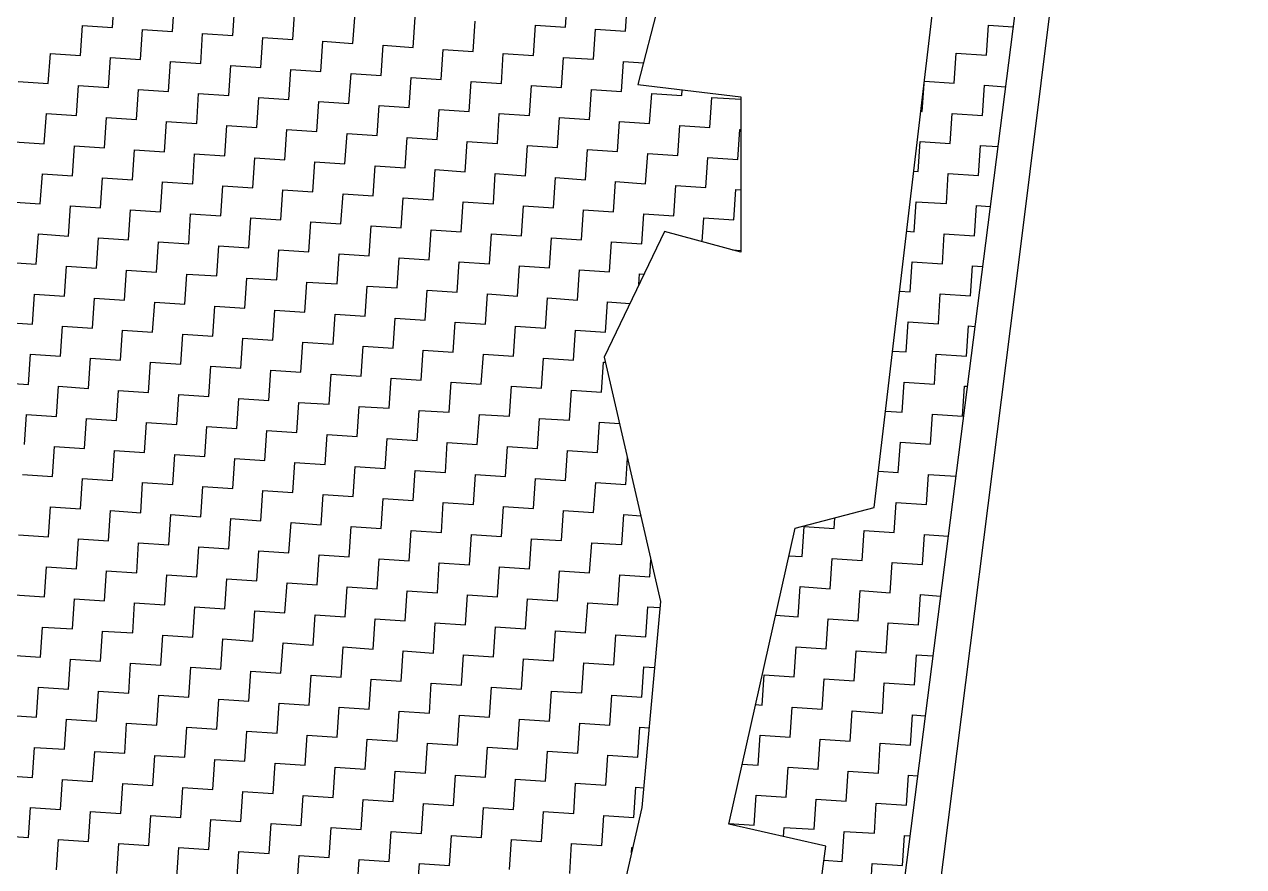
# Model space of a CAD drawing. Header units: metres. Extents: x 286068 to 287358, y 2005630 to 2007098.
# Drawn here: x 287226.4 to 287357.9, y 2006783.1 to 2006873.8 of the extents above; entities that cross this region are included whole.
import ezdxf

# ---------------------------------------------------------------- set-up
doc = ezdxf.new("R2010")
doc.units = ezdxf.units.M
doc.layers.add('POLY_HATCH', color=12, linetype='Continuous')
doc.layers.add('V_BOUND_LINE', color=7, linetype='Continuous')

msp = doc.modelspace()

# ---------------------------------------------------------------- linework, layer by layer
at = {"layer": 'POLY_HATCH'}
for p, q in [((287354.12, 2007038.98), (287318.02, 2006756.13)), ((287294.81, 2006876.12), (287292.55, 2006867.34)), ((287318.03, 2006821.76), (287324.42, 2006876.04)), ((287292.55, 2006867.34), (287303.64, 2006866.04)), ((287303.64, 2006866.04), (287303.64, 2006849.3)), ((287295.41, 2006851.52), (287288.93, 2006837.99)), ((287303.64, 2006849.3), (287295.41, 2006851.52)), ((287288.93, 2006837.99), (287294.99, 2006811.64)), ((287309.5, 2006819.54), (287318.03, 2006821.76)), ((287302.36, 2006787.63), (287309.5, 2006819.54)), ((287294.99, 2006811.64), (287292.96, 2006789.44)), ((287292.96, 2006789.44), (287285.04, 2006754.24)), ((287312.81, 2006785.27), (287302.36, 2006787.63)), ((287303.94, 2006718.87), (287312.81, 2006785.27))]:
    msp.add_line(p, q, dxfattribs=at)
at = {"layer": 'POLY_HATCH', "linetype": 'Continuous'}
for p, q in [((287235.9, 2006873.51), (287236.11, 2006876.75)), ((287284.74, 2006873.53), (287284.96, 2006876.77)), ((287242.38, 2006873.08), (287242.6, 2006876.32)), ((287248.87, 2006872.65), (287249.08, 2006875.89)), ((287255.35, 2006872.22), (287255.56, 2006875.46)), ((287291.22, 2006873.1), (287291.44, 2006876.34)), ((287261.83, 2006871.79), (287262.05, 2006875.03)), ((287268.32, 2006871.36), (287268.53, 2006874.6)), ((287274.8, 2006870.93), (287275.02, 2006874.17)), ((287232.44, 2006870.49), (287232.66, 2006873.73)), ((287232.66, 2006873.73), (287235.9, 2006873.51)), ((287238.93, 2006870.06), (287239.14, 2006873.3)), ((287239.14, 2006873.3), (287242.38, 2006873.08)), ((287245.41, 2006869.62), (287245.62, 2006872.87)), ((287245.62, 2006872.87), (287248.87, 2006872.65)), ((287281.28, 2006870.5), (287281.5, 2006873.74)), ((287281.5, 2006873.74), (287284.74, 2006873.53)), ((287287.77, 2006870.07), (287287.98, 2006873.31)), ((287287.98, 2006873.31), (287291.22, 2006873.1)), ((287330.13, 2006870.51), (287330.34, 2006873.75)), ((287330.34, 2006873.75), (287333.01, 2006873.58)), ((287251.89, 2006869.19), (287252.11, 2006872.44)), ((287252.11, 2006872.44), (287255.35, 2006872.22)), ((287258.38, 2006868.76), (287258.59, 2006872.01)), ((287258.59, 2006872.01), (287261.83, 2006871.79)), ((287264.86, 2006868.33), (287265.07, 2006871.58)), ((287265.07, 2006871.58), (287268.32, 2006871.36)), ((287228.98, 2006867.46), (287229.2, 2006870.7)), ((287229.2, 2006870.7), (287232.44, 2006870.49)), ((287235.47, 2006867.03), (287235.68, 2006870.27)), ((287235.68, 2006870.27), (287238.93, 2006870.06)), ((287271.34, 2006867.9), (287271.56, 2006871.14)), ((287271.56, 2006871.14), (287274.8, 2006870.93)), ((287277.83, 2006867.47), (287278.04, 2006870.71)), ((287278.04, 2006870.71), (287281.28, 2006870.5)), ((287284.31, 2006867.04), (287284.53, 2006870.28)), ((287284.53, 2006870.28), (287287.77, 2006870.07)), ((287326.67, 2006867.49), (287326.88, 2006870.73)), ((287326.88, 2006870.73), (287330.13, 2006870.51)), ((287241.95, 2006866.6), (287242.17, 2006869.84)), ((287242.17, 2006869.84), (287245.41, 2006869.62)), ((287248.44, 2006866.17), (287248.65, 2006869.41)), ((287248.65, 2006869.41), (287251.89, 2006869.19)), ((287254.92, 2006865.74), (287255.13, 2006868.98)), ((287255.13, 2006868.98), (287258.38, 2006868.76)), ((287290.79, 2006866.61), (287291.01, 2006869.85)), ((287291.01, 2006869.85), (287293.16, 2006869.71)), ((287225.74, 2006867.67), (287228.98, 2006867.46)), ((287261.4, 2006865.31), (287261.62, 2006868.55)), ((287261.62, 2006868.55), (287264.86, 2006868.33)), ((287267.89, 2006864.88), (287268.1, 2006868.12)), ((287268.1, 2006868.12), (287271.34, 2006867.9)), ((287274.37, 2006864.45), (287274.59, 2006867.69)), ((287274.59, 2006867.69), (287277.83, 2006867.47)), ((287323.44, 2006867.7), (287326.67, 2006867.49)), ((287232.01, 2006864), (287232.23, 2006867.24)), ((287232.23, 2006867.24), (287235.47, 2006867.03)), ((287238.49, 2006863.57), (287238.71, 2006866.81)), ((287238.71, 2006866.81), (287241.95, 2006866.6)), ((287244.98, 2006863.14), (287245.19, 2006866.38)), ((287245.19, 2006866.38), (287248.44, 2006866.17)), ((287280.85, 2006864.02), (287281.07, 2006867.26)), ((287281.07, 2006867.26), (287284.31, 2006867.04)), ((287287.34, 2006863.59), (287287.55, 2006866.83)), ((287287.55, 2006866.83), (287290.79, 2006866.61)), ((287293.82, 2006863.15), (287294.04, 2006866.4)), ((287294.04, 2006866.4), (287297.28, 2006866.18)), ((287297.28, 2006866.18), (287297.32, 2006866.78)), ((287323.21, 2006864.46), (287323.41, 2006867.44)), ((287329.7, 2006864.03), (287329.91, 2006867.27)), ((287329.91, 2006867.27), (287332.19, 2006867.12)), ((287251.46, 2006862.71), (287251.68, 2006865.95)), ((287251.68, 2006865.95), (287254.92, 2006865.74)), ((287257.95, 2006862.28), (287258.16, 2006865.52)), ((287258.16, 2006865.52), (287261.4, 2006865.31)), ((287264.43, 2006861.85), (287264.64, 2006865.09)), ((287264.64, 2006865.09), (287267.89, 2006864.88)), ((287300.3, 2006862.72), (287300.52, 2006865.97)), ((287300.52, 2006865.97), (287303.64, 2006865.76)), ((287228.55, 2006860.98), (287228.77, 2006864.22)), ((287228.77, 2006864.22), (287232.01, 2006864)), ((287235.04, 2006860.54), (287235.25, 2006863.79)), ((287235.25, 2006863.79), (287238.49, 2006863.57)), ((287270.91, 2006861.42), (287271.13, 2006864.66)), ((287271.13, 2006864.66), (287274.37, 2006864.45)), ((287277.4, 2006860.99), (287277.61, 2006864.23)), ((287277.61, 2006864.23), (287280.85, 2006864.02)), ((287283.88, 2006860.56), (287284.1, 2006863.8)), ((287284.1, 2006863.8), (287287.34, 2006863.59)), ((287323.06, 2006864.47), (287323.21, 2006864.46)), ((287326.24, 2006861), (287326.45, 2006864.24)), ((287326.45, 2006864.24), (287329.7, 2006864.03)), ((287241.52, 2006860.11), (287241.74, 2006863.36)), ((287241.74, 2006863.36), (287244.98, 2006863.14)), ((287248, 2006859.68), (287248.22, 2006862.93)), ((287248.22, 2006862.93), (287251.46, 2006862.71)), ((287254.49, 2006859.25), (287254.7, 2006862.5)), ((287254.7, 2006862.5), (287257.95, 2006862.28)), ((287290.36, 2006860.13), (287290.58, 2006863.37)), ((287290.58, 2006863.37), (287293.82, 2006863.15)), ((287296.85, 2006859.7), (287297.06, 2006862.94)), ((287297.06, 2006862.94), (287300.3, 2006862.72)), ((287303.33, 2006859.27), (287303.55, 2006862.51)), ((287303.55, 2006862.51), (287303.64, 2006862.5)), ((287225.31, 2006861.19), (287228.55, 2006860.98)), ((287260.97, 2006858.82), (287261.19, 2006862.06)), ((287261.19, 2006862.06), (287264.43, 2006861.85)), ((287267.46, 2006858.39), (287267.67, 2006861.63)), ((287267.67, 2006861.63), (287270.91, 2006861.42)), ((287273.94, 2006857.96), (287274.15, 2006861.2)), ((287274.15, 2006861.2), (287277.4, 2006860.99)), ((287322.78, 2006857.98), (287323, 2006861.22)), ((287323, 2006861.22), (287326.24, 2006861)), ((287231.58, 2006857.52), (287231.8, 2006860.76)), ((287231.8, 2006860.76), (287235.04, 2006860.54)), ((287238.06, 2006857.09), (287238.28, 2006860.33)), ((287238.28, 2006860.33), (287241.52, 2006860.11)), ((287244.55, 2006856.66), (287244.76, 2006859.9)), ((287244.76, 2006859.9), (287248, 2006859.68)), ((287280.42, 2006857.53), (287280.64, 2006860.77)), ((287280.64, 2006860.77), (287283.88, 2006860.56)), ((287286.91, 2006857.1), (287287.12, 2006860.34)), ((287287.12, 2006860.34), (287290.36, 2006860.13)), ((287293.39, 2006856.67), (287293.61, 2006859.91)), ((287293.61, 2006859.91), (287296.85, 2006859.7)), ((287329.27, 2006857.55), (287329.48, 2006860.79)), ((287329.48, 2006860.79), (287331.36, 2006860.66)), ((287251.03, 2006856.23), (287251.25, 2006859.47)), ((287251.25, 2006859.47), (287254.49, 2006859.25)), ((287257.52, 2006855.8), (287257.73, 2006859.04)), ((287257.73, 2006859.04), (287260.97, 2006858.82)), ((287264, 2006855.37), (287264.21, 2006858.61)), ((287264.21, 2006858.61), (287267.46, 2006858.39)), ((287299.87, 2006856.24), (287300.09, 2006859.48)), ((287300.09, 2006859.48), (287303.33, 2006859.27)), ((287228.12, 2006854.49), (287228.34, 2006857.73)), ((287228.34, 2006857.73), (287231.58, 2006857.52)), ((287234.61, 2006854.06), (287234.82, 2006857.3)), ((287234.82, 2006857.3), (287238.06, 2006857.09)), ((287270.48, 2006854.94), (287270.7, 2006858.18)), ((287270.7, 2006858.18), (287273.94, 2006857.96)), ((287276.97, 2006854.51), (287277.18, 2006857.75)), ((287277.18, 2006857.75), (287280.42, 2006857.53)), ((287283.45, 2006854.07), (287283.67, 2006857.32)), ((287283.67, 2006857.32), (287286.91, 2006857.1)), ((287322.3, 2006858.01), (287322.78, 2006857.98)), ((287325.81, 2006854.52), (287326.02, 2006857.76)), ((287326.02, 2006857.76), (287329.27, 2006857.55)), ((287241.09, 2006853.63), (287241.31, 2006856.87)), ((287241.31, 2006856.87), (287244.55, 2006856.66)), ((287247.57, 2006853.2), (287247.79, 2006856.44)), ((287247.79, 2006856.44), (287251.03, 2006856.23)), ((287254.06, 2006852.77), (287254.27, 2006856.01)), ((287254.27, 2006856.01), (287257.52, 2006855.8)), ((287289.93, 2006853.64), (287290.15, 2006856.89)), ((287290.15, 2006856.89), (287293.39, 2006856.67)), ((287296.42, 2006853.21), (287296.63, 2006856.46)), ((287296.63, 2006856.46), (287299.87, 2006856.24)), ((287302.9, 2006852.78), (287303.12, 2006856.03)), ((287303.12, 2006856.03), (287303.64, 2006855.99)), ((287224.88, 2006854.71), (287228.12, 2006854.49)), ((287260.54, 2006852.34), (287260.76, 2006855.58)), ((287260.76, 2006855.58), (287264, 2006855.37)), ((287267.03, 2006851.91), (287267.24, 2006855.15)), ((287267.24, 2006855.15), (287270.48, 2006854.94)), ((287273.51, 2006851.48), (287273.72, 2006854.72)), ((287273.72, 2006854.72), (287276.97, 2006854.51)), ((287322.35, 2006851.49), (287322.57, 2006854.73)), ((287322.57, 2006854.73), (287325.81, 2006854.52)), ((287328.84, 2006851.06), (287329.05, 2006854.3)), ((287329.05, 2006854.3), (287330.54, 2006854.2)), ((287231.15, 2006851.03), (287231.37, 2006854.28)), ((287231.37, 2006854.28), (287234.61, 2006854.06)), ((287237.63, 2006850.6), (287237.85, 2006853.85)), ((287237.85, 2006853.85), (287241.09, 2006853.63)), ((287244.12, 2006850.17), (287244.33, 2006853.42)), ((287244.33, 2006853.42), (287247.57, 2006853.2)), ((287279.99, 2006851.05), (287280.21, 2006854.29)), ((287280.21, 2006854.29), (287283.45, 2006854.07)), ((287286.48, 2006850.62), (287286.69, 2006853.86)), ((287286.69, 2006853.86), (287289.93, 2006853.64)), ((287292.96, 2006850.19), (287293.18, 2006853.43)), ((287293.18, 2006853.43), (287296.42, 2006853.21)), ((287299.49, 2006850.42), (287299.66, 2006853)), ((287299.66, 2006853), (287302.9, 2006852.78)), ((287250.6, 2006849.74), (287250.82, 2006852.99)), ((287250.82, 2006852.99), (287254.06, 2006852.77)), ((287257.08, 2006849.31), (287257.3, 2006852.55)), ((287257.3, 2006852.55), (287260.54, 2006852.34)), ((287263.57, 2006848.88), (287263.78, 2006852.12)), ((287263.78, 2006852.12), (287267.03, 2006851.91)), ((287270.05, 2006848.45), (287270.27, 2006851.69)), ((287270.27, 2006851.69), (287273.51, 2006851.48)), ((287227.69, 2006848.01), (287227.91, 2006851.25)), ((287227.91, 2006851.25), (287231.15, 2006851.03)), ((287234.18, 2006847.58), (287234.39, 2006850.82)), ((287234.39, 2006850.82), (287237.63, 2006850.6)), ((287240.66, 2006847.15), (287240.88, 2006850.39)), ((287240.88, 2006850.39), (287244.12, 2006850.17)), ((287276.54, 2006848.02), (287276.75, 2006851.26)), ((287276.75, 2006851.26), (287279.99, 2006851.05)), ((287283.02, 2006847.59), (287283.23, 2006850.83)), ((287283.23, 2006850.83), (287286.48, 2006850.62)), ((287289.5, 2006847.16), (287289.72, 2006850.4)), ((287289.72, 2006850.4), (287292.96, 2006850.19)), ((287321.54, 2006851.55), (287322.35, 2006851.49)), ((287325.38, 2006848.04), (287325.59, 2006851.28)), ((287325.59, 2006851.28), (287328.84, 2006851.06)), ((287247.14, 2006846.72), (287247.36, 2006849.96)), ((287247.36, 2006849.96), (287250.6, 2006849.74)), ((287253.63, 2006846.29), (287253.84, 2006849.53)), ((287253.84, 2006849.53), (287257.08, 2006849.31)), ((287260.11, 2006845.86), (287260.33, 2006849.1)), ((287260.33, 2006849.1), (287263.57, 2006848.88)), ((287302.76, 2006849.54), (287303.64, 2006849.48)), ((287224.45, 2006848.22), (287227.69, 2006848.01)), ((287230.72, 2006844.55), (287230.93, 2006847.79)), ((287230.93, 2006847.79), (287234.18, 2006847.58)), ((287266.6, 2006845.43), (287266.81, 2006848.67)), ((287266.81, 2006848.67), (287270.05, 2006848.45)), ((287273.08, 2006844.99), (287273.29, 2006848.24)), ((287273.29, 2006848.24), (287276.54, 2006848.02)), ((287279.56, 2006844.56), (287279.78, 2006847.81)), ((287279.78, 2006847.81), (287283.02, 2006847.59)), ((287321.92, 2006845.01), (287322.14, 2006848.25)), ((287322.14, 2006848.25), (287325.38, 2006848.04)), ((287328.41, 2006844.58), (287328.62, 2006847.82)), ((287328.62, 2006847.82), (287329.71, 2006847.75)), ((287237.2, 2006844.12), (287237.42, 2006847.36)), ((287237.42, 2006847.36), (287240.66, 2006847.15)), ((287243.69, 2006843.69), (287243.9, 2006846.93)), ((287243.9, 2006846.93), (287247.14, 2006846.72)), ((287250.17, 2006843.26), (287250.39, 2006846.5)), ((287250.39, 2006846.5), (287253.63, 2006846.29)), ((287286.05, 2006844.13), (287286.26, 2006847.38)), ((287286.26, 2006847.38), (287289.5, 2006847.16)), ((287292.67, 2006845.79), (287292.74, 2006846.95)), ((287292.74, 2006846.95), (287293.21, 2006846.91)), ((287256.65, 2006842.83), (287256.87, 2006846.07)), ((287256.87, 2006846.07), (287260.11, 2006845.86)), ((287263.14, 2006842.4), (287263.35, 2006845.64)), ((287263.35, 2006845.64), (287266.6, 2006845.43)), ((287269.62, 2006841.97), (287269.84, 2006845.21)), ((287269.84, 2006845.21), (287273.08, 2006844.99)), ((287227.26, 2006841.52), (287227.48, 2006844.77)), ((287227.48, 2006844.77), (287230.72, 2006844.55)), ((287233.75, 2006841.09), (287233.96, 2006844.34)), ((287233.96, 2006844.34), (287237.2, 2006844.12)), ((287240.23, 2006840.66), (287240.45, 2006843.91)), ((287240.45, 2006843.91), (287243.69, 2006843.69)), ((287276.11, 2006841.54), (287276.32, 2006844.78)), ((287276.32, 2006844.78), (287279.56, 2006844.56)), ((287282.59, 2006841.11), (287282.8, 2006844.35)), ((287282.8, 2006844.35), (287286.05, 2006844.13)), ((287289.07, 2006840.68), (287289.29, 2006843.92)), ((287289.29, 2006843.92), (287291.69, 2006843.76)), ((287320.78, 2006845.08), (287321.92, 2006845.01)), ((287324.95, 2006841.55), (287325.16, 2006844.79)), ((287325.16, 2006844.79), (287328.41, 2006844.58)), ((287246.71, 2006840.23), (287246.93, 2006843.47)), ((287246.93, 2006843.47), (287250.17, 2006843.26)), ((287253.2, 2006839.8), (287253.41, 2006843.04)), ((287253.41, 2006843.04), (287256.65, 2006842.83)), ((287259.68, 2006839.37), (287259.9, 2006842.61)), ((287259.9, 2006842.61), (287263.14, 2006842.4)), ((287224.02, 2006841.74), (287227.26, 2006841.52)), ((287230.29, 2006838.07), (287230.5, 2006841.31)), ((287230.5, 2006841.31), (287233.75, 2006841.09)), ((287266.16, 2006838.94), (287266.38, 2006842.18)), ((287266.38, 2006842.18), (287269.62, 2006841.97)), ((287272.65, 2006838.51), (287272.86, 2006841.75)), ((287272.86, 2006841.75), (287276.11, 2006841.54)), ((287279.13, 2006838.08), (287279.35, 2006841.32)), ((287279.35, 2006841.32), (287282.59, 2006841.11)), ((287321.49, 2006838.53), (287321.71, 2006841.77)), ((287321.71, 2006841.77), (287324.95, 2006841.55)), ((287327.97, 2006838.09), (287328.19, 2006841.34)), ((287328.19, 2006841.34), (287328.89, 2006841.29)), ((287236.77, 2006837.64), (287236.99, 2006840.88)), ((287236.99, 2006840.88), (287240.23, 2006840.66)), ((287243.26, 2006837.21), (287243.47, 2006840.45)), ((287243.47, 2006840.45), (287246.71, 2006840.23)), ((287249.74, 2006836.78), (287249.96, 2006840.02)), ((287249.96, 2006840.02), (287253.2, 2006839.8)), ((287285.62, 2006837.65), (287285.83, 2006840.89)), ((287285.83, 2006840.89), (287289.07, 2006840.68)), ((287256.22, 2006836.35), (287256.44, 2006839.59)), ((287256.44, 2006839.59), (287259.68, 2006839.37)), ((287262.71, 2006835.92), (287262.92, 2006839.16)), ((287262.92, 2006839.16), (287266.16, 2006838.94)), ((287269.19, 2006835.48), (287269.41, 2006838.73)), ((287269.41, 2006838.73), (287272.65, 2006838.51)), ((287320.01, 2006838.62), (287321.49, 2006838.53)), ((287226.83, 2006835.04), (287227.05, 2006838.28)), ((287227.05, 2006838.28), (287230.29, 2006838.07)), ((287233.32, 2006834.61), (287233.53, 2006837.85)), ((287233.53, 2006837.85), (287236.77, 2006837.64)), ((287239.8, 2006834.18), (287240.01, 2006837.42)), ((287240.01, 2006837.42), (287243.26, 2006837.21)), ((287275.67, 2006835.05), (287275.89, 2006838.3)), ((287275.89, 2006838.3), (287279.13, 2006838.08)), ((287282.16, 2006834.62), (287282.37, 2006837.87)), ((287282.37, 2006837.87), (287285.62, 2006837.65)), ((287288.64, 2006834.19), (287288.86, 2006837.44)), ((287288.86, 2006837.44), (287289.06, 2006837.42)), ((287324.52, 2006835.07), (287324.73, 2006838.31)), ((287324.73, 2006838.31), (287327.97, 2006838.09)), ((287246.28, 2006833.75), (287246.5, 2006836.99)), ((287246.5, 2006836.99), (287249.74, 2006836.78)), ((287252.77, 2006833.32), (287252.98, 2006836.56)), ((287252.98, 2006836.56), (287256.22, 2006836.35)), ((287259.25, 2006832.89), (287259.47, 2006836.13)), ((287259.47, 2006836.13), (287262.71, 2006835.92)), ((287223.59, 2006835.26), (287226.83, 2006835.04)), ((287229.86, 2006831.58), (287230.07, 2006834.83)), ((287230.07, 2006834.83), (287233.32, 2006834.61)), ((287265.73, 2006832.46), (287265.95, 2006835.7)), ((287265.95, 2006835.7), (287269.19, 2006835.48)), ((287272.22, 2006832.03), (287272.43, 2006835.27)), ((287272.43, 2006835.27), (287275.67, 2006835.05)), ((287278.7, 2006831.6), (287278.92, 2006834.84)), ((287278.92, 2006834.84), (287282.16, 2006834.62)), ((287321.06, 2006832.04), (287321.28, 2006835.28)), ((287321.28, 2006835.28), (287324.52, 2006835.07)), ((287327.54, 2006831.61), (287327.76, 2006834.85)), ((287327.76, 2006834.85), (287328.07, 2006834.83)), ((287236.34, 2006831.15), (287236.56, 2006834.39)), ((287236.56, 2006834.39), (287239.8, 2006834.18)), ((287242.83, 2006830.72), (287243.04, 2006833.96)), ((287243.04, 2006833.96), (287246.28, 2006833.75)), ((287249.31, 2006830.29), (287249.53, 2006833.53)), ((287249.53, 2006833.53), (287252.77, 2006833.32)), ((287285.19, 2006831.17), (287285.4, 2006834.41)), ((287285.4, 2006834.41), (287288.64, 2006834.19)), ((287255.79, 2006829.86), (287256.01, 2006833.1)), ((287256.01, 2006833.1), (287259.25, 2006832.89)), ((287262.28, 2006829.43), (287262.49, 2006832.67)), ((287262.49, 2006832.67), (287265.73, 2006832.46)), ((287268.76, 2006829), (287268.98, 2006832.24)), ((287268.98, 2006832.24), (287272.22, 2006832.03)), ((287319.25, 2006832.16), (287321.06, 2006832.04)), ((287226.4, 2006828.56), (287226.62, 2006831.8)), ((287226.62, 2006831.8), (287229.86, 2006831.58)), ((287232.89, 2006828.13), (287233.1, 2006831.37)), ((287233.1, 2006831.37), (287236.34, 2006831.15)), ((287239.37, 2006827.7), (287239.58, 2006830.94)), ((287239.58, 2006830.94), (287242.83, 2006830.72)), ((287275.24, 2006828.57), (287275.46, 2006831.81)), ((287275.46, 2006831.81), (287278.7, 2006831.6)), ((287281.73, 2006828.14), (287281.94, 2006831.38)), ((287281.94, 2006831.38), (287285.19, 2006831.17)), ((287288.21, 2006827.71), (287288.43, 2006830.95)), ((287288.43, 2006830.95), (287290.58, 2006830.81)), ((287324.09, 2006828.58), (287324.3, 2006831.83)), ((287324.3, 2006831.83), (287327.54, 2006831.61)), ((287245.85, 2006827.27), (287246.07, 2006830.51)), ((287246.07, 2006830.51), (287249.31, 2006830.29)), ((287252.34, 2006826.84), (287252.55, 2006830.08)), ((287252.55, 2006830.08), (287255.79, 2006829.86)), ((287258.82, 2006826.4), (287259.04, 2006829.65)), ((287259.04, 2006829.65), (287262.28, 2006829.43)), ((287229.43, 2006825.1), (287229.64, 2006828.34)), ((287229.64, 2006828.34), (287232.89, 2006828.13)), ((287265.3, 2006825.97), (287265.52, 2006829.22)), ((287265.52, 2006829.22), (287268.76, 2006829)), ((287271.79, 2006825.54), (287272, 2006828.79)), ((287272, 2006828.79), (287275.24, 2006828.57)), ((287278.27, 2006825.11), (287278.49, 2006828.36)), ((287278.49, 2006828.36), (287281.73, 2006828.14)), ((287320.63, 2006825.56), (287320.85, 2006828.8)), ((287320.85, 2006828.8), (287324.09, 2006828.58)), ((287235.91, 2006824.67), (287236.13, 2006827.91)), ((287236.13, 2006827.91), (287239.37, 2006827.7)), ((287242.4, 2006824.24), (287242.61, 2006827.48)), ((287242.61, 2006827.48), (287245.85, 2006827.27)), ((287248.88, 2006823.81), (287249.09, 2006827.05)), ((287249.09, 2006827.05), (287252.34, 2006826.84)), ((287284.75, 2006824.68), (287284.97, 2006827.92)), ((287284.97, 2006827.92), (287288.21, 2006827.71)), ((287291.24, 2006824.25), (287291.43, 2006827.13)), ((287255.36, 2006823.38), (287255.58, 2006826.62)), ((287255.58, 2006826.62), (287258.82, 2006826.4)), ((287261.85, 2006822.95), (287262.06, 2006826.19)), ((287262.06, 2006826.19), (287265.3, 2006825.97)), ((287268.33, 2006822.52), (287268.55, 2006825.76)), ((287268.55, 2006825.76), (287271.79, 2006825.54)), ((287318.49, 2006825.7), (287320.63, 2006825.56)), ((287226.19, 2006825.32), (287229.43, 2006825.1)), ((287232.46, 2006821.64), (287232.67, 2006824.88)), ((287232.67, 2006824.88), (287235.91, 2006824.67)), ((287238.94, 2006821.21), (287239.15, 2006824.45)), ((287239.15, 2006824.45), (287242.4, 2006824.24)), ((287274.81, 2006822.09), (287275.03, 2006825.33)), ((287275.03, 2006825.33), (287278.27, 2006825.11)), ((287281.3, 2006821.66), (287281.51, 2006824.9)), ((287281.51, 2006824.9), (287284.75, 2006824.68)), ((287287.78, 2006821.23), (287288, 2006824.47)), ((287288, 2006824.47), (287291.24, 2006824.25)), ((287323.66, 2006822.1), (287323.87, 2006825.34)), ((287323.87, 2006825.34), (287326.83, 2006825.15)), ((287245.42, 2006820.78), (287245.64, 2006824.02)), ((287245.64, 2006824.02), (287248.88, 2006823.81)), ((287251.91, 2006820.35), (287252.12, 2006823.59)), ((287252.12, 2006823.59), (287255.36, 2006823.38)), ((287258.39, 2006819.92), (287258.6, 2006823.16)), ((287258.6, 2006823.16), (287261.85, 2006822.95)), ((287229, 2006818.62), (287229.21, 2006821.86)), ((287229.21, 2006821.86), (287232.46, 2006821.64)), ((287264.87, 2006819.49), (287265.09, 2006822.73)), ((287265.09, 2006822.73), (287268.33, 2006822.52)), ((287271.36, 2006819.06), (287271.57, 2006822.3)), ((287271.57, 2006822.3), (287274.81, 2006822.09)), ((287277.84, 2006818.63), (287278.06, 2006821.87)), ((287278.06, 2006821.87), (287281.3, 2006821.66)), ((287284.32, 2006818.2), (287284.54, 2006821.44)), ((287284.54, 2006821.44), (287287.78, 2006821.23)), ((287320.2, 2006819.07), (287320.41, 2006822.32)), ((287320.41, 2006822.32), (287323.66, 2006822.1)), ((287235.48, 2006818.19), (287235.7, 2006821.43)), ((287235.7, 2006821.43), (287238.94, 2006821.21)), ((287241.97, 2006817.76), (287242.18, 2006821)), ((287242.18, 2006821), (287245.42, 2006820.78)), ((287248.45, 2006817.32), (287248.66, 2006820.57)), ((287248.66, 2006820.57), (287251.91, 2006820.35)), ((287254.93, 2006816.89), (287255.15, 2006820.14)), ((287255.15, 2006820.14), (287258.39, 2006819.92)), ((287290.81, 2006817.77), (287291.02, 2006821.01)), ((287291.02, 2006821.01), (287292.86, 2006820.89)), ((287313.72, 2006819.5), (287313.79, 2006820.66)), ((287225.76, 2006818.83), (287229, 2006818.62)), ((287261.42, 2006816.46), (287261.63, 2006819.71)), ((287261.63, 2006819.71), (287264.87, 2006819.49)), ((287267.9, 2006816.03), (287268.12, 2006819.28)), ((287268.12, 2006819.28), (287271.36, 2006819.06)), ((287274.38, 2006815.6), (287274.6, 2006818.85)), ((287274.6, 2006818.85), (287277.84, 2006818.63)), ((287310.26, 2006816.48), (287310.47, 2006819.72)), ((287310.47, 2006819.72), (287313.72, 2006819.5)), ((287316.74, 2006816.05), (287316.96, 2006819.29)), ((287316.96, 2006819.29), (287320.2, 2006819.07)), ((287323.23, 2006815.62), (287323.44, 2006818.86)), ((287323.44, 2006818.86), (287326.01, 2006818.69)), ((287232.02, 2006815.16), (287232.24, 2006818.4)), ((287232.24, 2006818.4), (287235.48, 2006818.19)), ((287238.51, 2006814.73), (287238.72, 2006817.97)), ((287238.72, 2006817.97), (287241.97, 2006817.76)), ((287244.99, 2006814.3), (287245.21, 2006817.54)), ((287245.21, 2006817.54), (287248.45, 2006817.32)), ((287280.87, 2006815.17), (287281.08, 2006818.41)), ((287281.08, 2006818.41), (287284.32, 2006818.2)), ((287287.35, 2006814.74), (287287.57, 2006817.98)), ((287287.57, 2006817.98), (287290.81, 2006817.77)), ((287251.48, 2006813.87), (287251.69, 2006817.11)), ((287251.69, 2006817.11), (287254.93, 2006816.89)), ((287257.96, 2006813.44), (287258.17, 2006816.68)), ((287258.17, 2006816.68), (287261.42, 2006816.46)), ((287264.44, 2006813.01), (287264.66, 2006816.25)), ((287264.66, 2006816.25), (287267.9, 2006816.03)), ((287308.84, 2006816.57), (287310.26, 2006816.48)), ((287313.29, 2006813.02), (287313.5, 2006816.26)), ((287313.5, 2006816.26), (287316.74, 2006816.05)), ((287228.57, 2006812.13), (287228.78, 2006815.37)), ((287228.78, 2006815.37), (287232.02, 2006815.16)), ((287235.05, 2006811.7), (287235.27, 2006814.94)), ((287235.27, 2006814.94), (287238.51, 2006814.73)), ((287270.93, 2006812.58), (287271.14, 2006815.82)), ((287271.14, 2006815.82), (287274.38, 2006815.6)), ((287277.41, 2006812.15), (287277.63, 2006815.39)), ((287277.63, 2006815.39), (287280.87, 2006815.17)), ((287283.89, 2006811.72), (287284.11, 2006814.96)), ((287284.11, 2006814.96), (287287.35, 2006814.74)), ((287293.83, 2006814.31), (287293.96, 2006816.14)), ((287319.77, 2006812.59), (287319.98, 2006815.83)), ((287319.98, 2006815.83), (287323.23, 2006815.62)), ((287241.53, 2006811.27), (287241.75, 2006814.51)), ((287241.75, 2006814.51), (287244.99, 2006814.3)), ((287248.02, 2006810.84), (287248.23, 2006814.08)), ((287248.23, 2006814.08), (287251.48, 2006813.87)), ((287254.5, 2006810.41), (287254.72, 2006813.65)), ((287254.72, 2006813.65), (287257.96, 2006813.44)), ((287290.38, 2006811.29), (287290.59, 2006814.53)), ((287290.59, 2006814.53), (287293.83, 2006814.31)), ((287225.33, 2006812.35), (287228.57, 2006812.13)), ((287260.99, 2006809.98), (287261.2, 2006813.22)), ((287261.2, 2006813.22), (287264.44, 2006813.01)), ((287267.47, 2006809.55), (287267.68, 2006812.79)), ((287267.68, 2006812.79), (287270.93, 2006812.58)), ((287273.95, 2006809.12), (287274.17, 2006812.36)), ((287274.17, 2006812.36), (287277.41, 2006812.15)), ((287309.83, 2006809.99), (287310.04, 2006813.24)), ((287310.04, 2006813.24), (287313.29, 2006813.02)), ((287316.31, 2006809.56), (287316.53, 2006812.81)), ((287316.53, 2006812.81), (287319.77, 2006812.59)), ((287322.8, 2006809.13), (287323.01, 2006812.38)), ((287323.01, 2006812.38), (287325.18, 2006812.23)), ((287231.59, 2006808.68), (287231.81, 2006811.92)), ((287231.81, 2006811.92), (287235.05, 2006811.7)), ((287238.08, 2006808.25), (287238.29, 2006811.49)), ((287238.29, 2006811.49), (287241.53, 2006811.27)), ((287244.56, 2006807.81), (287244.78, 2006811.06)), ((287244.78, 2006811.06), (287248.02, 2006810.84)), ((287280.44, 2006808.69), (287280.65, 2006811.93)), ((287280.65, 2006811.93), (287283.89, 2006811.72)), ((287286.92, 2006808.26), (287287.14, 2006811.5)), ((287287.14, 2006811.5), (287290.38, 2006811.29)), ((287293.4, 2006807.83), (287293.62, 2006811.07)), ((287293.62, 2006811.07), (287294.93, 2006810.98)), ((287251.05, 2006807.38), (287251.26, 2006810.63)), ((287251.26, 2006810.63), (287254.5, 2006810.41)), ((287257.53, 2006806.95), (287257.74, 2006810.2)), ((287257.74, 2006810.2), (287260.99, 2006809.98)), ((287264.01, 2006806.52), (287264.23, 2006809.77)), ((287264.23, 2006809.77), (287267.47, 2006809.55)), ((287307.4, 2006810.16), (287309.83, 2006809.99)), ((287312.86, 2006806.54), (287313.07, 2006809.78)), ((287313.07, 2006809.78), (287316.31, 2006809.56)), ((287228.14, 2006805.65), (287228.35, 2006808.89)), ((287228.35, 2006808.89), (287231.59, 2006808.68)), ((287234.62, 2006805.22), (287234.84, 2006808.46)), ((287234.84, 2006808.46), (287238.08, 2006808.25)), ((287270.5, 2006806.09), (287270.71, 2006809.33)), ((287270.71, 2006809.33), (287273.95, 2006809.12)), ((287276.98, 2006805.66), (287277.2, 2006808.9)), ((287277.2, 2006808.9), (287280.44, 2006808.69)), ((287283.46, 2006805.23), (287283.68, 2006808.47)), ((287283.68, 2006808.47), (287286.92, 2006808.26)), ((287319.34, 2006806.11), (287319.55, 2006809.35)), ((287319.55, 2006809.35), (287322.8, 2006809.13)), ((287241.1, 2006804.79), (287241.32, 2006808.03)), ((287241.32, 2006808.03), (287244.56, 2006807.81)), ((287247.59, 2006804.36), (287247.8, 2006807.6)), ((287247.8, 2006807.6), (287251.05, 2006807.38)), ((287254.07, 2006803.93), (287254.29, 2006807.17)), ((287254.29, 2006807.17), (287257.53, 2006806.95)), ((287289.95, 2006804.8), (287290.16, 2006808.04)), ((287290.16, 2006808.04), (287293.4, 2006807.83)), ((287224.9, 2006805.86), (287228.14, 2006805.65)), ((287260.56, 2006803.5), (287260.77, 2006806.74)), ((287260.77, 2006806.74), (287264.01, 2006806.52)), ((287267.04, 2006803.07), (287267.25, 2006806.31)), ((287267.25, 2006806.31), (287270.5, 2006806.09)), ((287273.52, 2006802.64), (287273.74, 2006805.88)), ((287273.74, 2006805.88), (287276.98, 2006805.66)), ((287309.4, 2006803.51), (287309.61, 2006806.75)), ((287309.61, 2006806.75), (287312.86, 2006806.54)), ((287315.88, 2006803.08), (287316.1, 2006806.32)), ((287316.1, 2006806.32), (287319.34, 2006806.11)), ((287322.37, 2006802.65), (287322.58, 2006805.89)), ((287322.58, 2006805.89), (287324.36, 2006805.77)), ((287231.16, 2006802.19), (287231.38, 2006805.43)), ((287231.38, 2006805.43), (287234.62, 2006805.22)), ((287237.65, 2006801.76), (287237.86, 2006805)), ((287237.86, 2006805), (287241.1, 2006804.79)), ((287244.13, 2006801.33), (287244.35, 2006804.57)), ((287244.35, 2006804.57), (287247.59, 2006804.36)), ((287280.01, 2006802.21), (287280.22, 2006805.45)), ((287280.22, 2006805.45), (287283.46, 2006805.23)), ((287286.49, 2006801.78), (287286.71, 2006805.02)), ((287286.71, 2006805.02), (287289.95, 2006804.8)), ((287292.97, 2006801.34), (287293.19, 2006804.59)), ((287293.19, 2006804.59), (287294.34, 2006804.51)), ((287250.61, 2006800.9), (287250.83, 2006804.14)), ((287250.83, 2006804.14), (287254.07, 2006803.93)), ((287257.1, 2006800.47), (287257.31, 2006803.71)), ((287257.31, 2006803.71), (287260.56, 2006803.5)), ((287263.58, 2006800.04), (287263.8, 2006803.28)), ((287263.8, 2006803.28), (287267.04, 2006803.07)), ((287305.94, 2006800.48), (287306.16, 2006803.73)), ((287306.16, 2006803.73), (287309.4, 2006803.51)), ((287312.42, 2006800.05), (287312.64, 2006803.3)), ((287312.64, 2006803.3), (287315.88, 2006803.08)), ((287227.71, 2006799.17), (287227.92, 2006802.41)), ((287227.92, 2006802.41), (287231.16, 2006802.19)), ((287234.19, 2006798.73), (287234.41, 2006801.98)), ((287234.41, 2006801.98), (287237.65, 2006801.76)), ((287270.07, 2006799.61), (287270.28, 2006802.85)), ((287270.28, 2006802.85), (287273.52, 2006802.64)), ((287276.55, 2006799.18), (287276.76, 2006802.42)), ((287276.76, 2006802.42), (287280.01, 2006802.21)), ((287283.03, 2006798.75), (287283.25, 2006801.99)), ((287283.25, 2006801.99), (287286.49, 2006801.78)), ((287318.91, 2006799.62), (287319.12, 2006802.86)), ((287319.12, 2006802.86), (287322.37, 2006802.65)), ((287240.67, 2006798.3), (287240.89, 2006801.55)), ((287240.89, 2006801.55), (287244.13, 2006801.33)), ((287247.16, 2006797.87), (287247.37, 2006801.12)), ((287247.37, 2006801.12), (287250.61, 2006800.9)), ((287253.64, 2006797.44), (287253.86, 2006800.69)), ((287253.86, 2006800.69), (287257.1, 2006800.47)), ((287289.52, 2006798.32), (287289.73, 2006801.56)), ((287289.73, 2006801.56), (287292.97, 2006801.34)), ((287305.25, 2006800.53), (287305.94, 2006800.48)), ((287224.47, 2006799.38), (287227.71, 2006799.17)), ((287260.13, 2006797.01), (287260.34, 2006800.25)), ((287260.34, 2006800.25), (287263.58, 2006800.04)), ((287266.61, 2006796.58), (287266.82, 2006799.82)), ((287266.82, 2006799.82), (287270.07, 2006799.61)), ((287273.09, 2006796.15), (287273.31, 2006799.39)), ((287273.31, 2006799.39), (287276.55, 2006799.18)), ((287308.97, 2006797.03), (287309.18, 2006800.27)), ((287309.18, 2006800.27), (287312.42, 2006800.05)), ((287315.45, 2006796.6), (287315.67, 2006799.84)), ((287315.67, 2006799.84), (287318.91, 2006799.62)), ((287321.94, 2006796.17), (287322.15, 2006799.41)), ((287322.15, 2006799.41), (287323.54, 2006799.32)), ((287230.73, 2006795.71), (287230.95, 2006798.95)), ((287230.95, 2006798.95), (287234.19, 2006798.73)), ((287237.22, 2006795.28), (287237.43, 2006798.52)), ((287237.43, 2006798.52), (287240.67, 2006798.3)), ((287243.7, 2006794.85), (287243.92, 2006798.09)), ((287243.92, 2006798.09), (287247.16, 2006797.87)), ((287279.58, 2006795.72), (287279.79, 2006798.96)), ((287279.79, 2006798.96), (287283.03, 2006798.75)), ((287286.06, 2006795.29), (287286.28, 2006798.53)), ((287286.28, 2006798.53), (287289.52, 2006798.32)), ((287292.54, 2006794.86), (287292.76, 2006798.1)), ((287292.76, 2006798.1), (287293.75, 2006798.04)), ((287250.18, 2006794.42), (287250.4, 2006797.66)), ((287250.4, 2006797.66), (287253.64, 2006797.44)), ((287256.67, 2006793.99), (287256.88, 2006797.23)), ((287256.88, 2006797.23), (287260.13, 2006797.01)), ((287263.15, 2006793.56), (287263.37, 2006796.8)), ((287263.37, 2006796.8), (287266.61, 2006796.58)), ((287305.51, 2006794), (287305.73, 2006797.24)), ((287305.73, 2006797.24), (287308.97, 2006797.03)), ((287311.99, 2006793.57), (287312.21, 2006796.81)), ((287312.21, 2006796.81), (287315.45, 2006796.6)), ((287227.28, 2006792.68), (287227.49, 2006795.92)), ((287227.49, 2006795.92), (287230.73, 2006795.71)), ((287233.76, 2006792.25), (287233.98, 2006795.49)), ((287233.98, 2006795.49), (287237.22, 2006795.28)), ((287269.64, 2006793.13), (287269.85, 2006796.37)), ((287269.85, 2006796.37), (287273.09, 2006796.15)), ((287276.12, 2006792.7), (287276.33, 2006795.94)), ((287276.33, 2006795.94), (287279.58, 2006795.72)), ((287282.6, 2006792.26), (287282.82, 2006795.51)), ((287282.82, 2006795.51), (287286.06, 2006795.29)), ((287318.48, 2006793.14), (287318.69, 2006796.38)), ((287318.69, 2006796.38), (287321.94, 2006796.17)), ((287240.24, 2006791.82), (287240.46, 2006795.06)), ((287240.46, 2006795.06), (287243.7, 2006794.85)), ((287246.73, 2006791.39), (287246.94, 2006794.63)), ((287246.94, 2006794.63), (287250.18, 2006794.42)), ((287253.21, 2006790.96), (287253.43, 2006794.2)), ((287253.43, 2006794.2), (287256.67, 2006793.99)), ((287289.09, 2006791.83), (287289.3, 2006795.08)), ((287289.3, 2006795.08), (287292.54, 2006794.86)), ((287303.81, 2006794.11), (287305.51, 2006794)), ((287224.03, 2006792.9), (287227.28, 2006792.68)), ((287259.69, 2006790.53), (287259.91, 2006793.77)), ((287259.91, 2006793.77), (287263.15, 2006793.56)), ((287266.18, 2006790.1), (287266.39, 2006793.34)), ((287266.39, 2006793.34), (287269.64, 2006793.13)), ((287272.66, 2006789.67), (287272.88, 2006792.91)), ((287272.88, 2006792.91), (287276.12, 2006792.7)), ((287308.54, 2006790.54), (287308.75, 2006793.79)), ((287308.75, 2006793.79), (287311.99, 2006793.57)), ((287315.02, 2006790.11), (287315.24, 2006793.35)), ((287315.24, 2006793.35), (287318.48, 2006793.14)), ((287321.5, 2006789.68), (287321.72, 2006792.92)), ((287321.72, 2006792.92), (287322.71, 2006792.86)), ((287230.3, 2006789.22), (287230.52, 2006792.47)), ((287230.52, 2006792.47), (287233.76, 2006792.25)), ((287236.79, 2006788.79), (287237, 2006792.04)), ((287237, 2006792.04), (287240.24, 2006791.82)), ((287243.27, 2006788.36), (287243.49, 2006791.61)), ((287243.49, 2006791.61), (287246.73, 2006791.39)), ((287279.15, 2006789.24), (287279.36, 2006792.48)), ((287279.36, 2006792.48), (287282.6, 2006792.26)), ((287285.63, 2006788.81), (287285.84, 2006792.05)), ((287285.84, 2006792.05), (287289.09, 2006791.83)), ((287292.11, 2006788.38), (287292.33, 2006791.62)), ((287292.33, 2006791.62), (287293.15, 2006791.56)), ((287249.75, 2006787.93), (287249.97, 2006791.18)), ((287249.97, 2006791.18), (287253.21, 2006790.96)), ((287256.24, 2006787.5), (287256.45, 2006790.74)), ((287256.45, 2006790.74), (287259.69, 2006790.53)), ((287262.72, 2006787.07), (287262.94, 2006790.31)), ((287262.94, 2006790.31), (287266.18, 2006790.1)), ((287305.08, 2006787.52), (287305.3, 2006790.76)), ((287305.3, 2006790.76), (287308.54, 2006790.54)), ((287311.56, 2006787.09), (287311.78, 2006790.33)), ((287311.78, 2006790.33), (287315.02, 2006790.11)), ((287318.05, 2006786.66), (287318.26, 2006789.9)), ((287318.26, 2006789.9), (287321.5, 2006789.68)), ((287226.85, 2006786.2), (287227.06, 2006789.44)), ((287227.06, 2006789.44), (287230.3, 2006789.22)), ((287233.33, 2006785.77), (287233.54, 2006789.01)), ((287233.54, 2006789.01), (287236.79, 2006788.79)), ((287239.81, 2006785.34), (287240.03, 2006788.58)), ((287240.03, 2006788.58), (287243.27, 2006788.36)), ((287269.21, 2006786.64), (287269.42, 2006789.88)), ((287269.42, 2006789.88), (287272.66, 2006789.67)), ((287275.69, 2006786.21), (287275.9, 2006789.45)), ((287275.9, 2006789.45), (287279.15, 2006789.24)), ((287282.17, 2006785.78), (287282.39, 2006789.02)), ((287282.39, 2006789.02), (287285.63, 2006788.81)), ((287288.66, 2006785.35), (287288.87, 2006788.59)), ((287288.87, 2006788.59), (287292.11, 2006788.38)), ((287246.3, 2006784.91), (287246.51, 2006788.15)), ((287246.51, 2006788.15), (287249.75, 2006787.93)), ((287252.78, 2006784.48), (287253, 2006787.72)), ((287253, 2006787.72), (287256.24, 2006787.5)), ((287259.26, 2006784.05), (287259.48, 2006787.29)), ((287259.48, 2006787.29), (287262.72, 2006787.07)), ((287302.37, 2006787.7), (287305.08, 2006787.52)), ((287308.26, 2006786.3), (287308.32, 2006787.3)), ((287308.32, 2006787.3), (287311.56, 2006787.09)), ((287223.6, 2006786.41), (287226.85, 2006786.2)), ((287229.87, 2006782.74), (287230.09, 2006785.98)), ((287230.09, 2006785.98), (287233.33, 2006785.77)), ((287265.75, 2006783.62), (287265.96, 2006786.86)), ((287265.96, 2006786.86), (287269.21, 2006786.64)), ((287272.23, 2006783.18), (287272.45, 2006786.43)), ((287272.45, 2006786.43), (287275.69, 2006786.21)), ((287278.72, 2006782.75), (287278.93, 2006786)), ((287278.93, 2006786), (287282.17, 2006785.78)), ((287314.59, 2006783.63), (287314.81, 2006786.87)), ((287314.81, 2006786.87), (287318.05, 2006786.66)), ((287321.07, 2006783.2), (287321.29, 2006786.44)), ((287321.29, 2006786.44), (287321.89, 2006786.4)), ((287236.36, 2006782.31), (287236.57, 2006785.55)), ((287236.57, 2006785.55), (287239.81, 2006785.34)), ((287242.84, 2006781.88), (287243.06, 2006785.12)), ((287243.06, 2006785.12), (287246.3, 2006784.91)), ((287249.32, 2006781.45), (287249.54, 2006784.69)), ((287249.54, 2006784.69), (287252.78, 2006784.48)), ((287285.2, 2006782.32), (287285.41, 2006785.57)), ((287285.41, 2006785.57), (287288.66, 2006785.35)), ((287291.86, 2006784.55), (287291.9, 2006785.14)), ((287291.9, 2006785.14), (287291.99, 2006785.13)), ((287255.81, 2006781.02), (287256.02, 2006784.26)), ((287256.02, 2006784.26), (287259.26, 2006784.05)), ((287262.29, 2006780.59), (287262.51, 2006783.83)), ((287262.51, 2006783.83), (287265.75, 2006783.62)), ((287268.77, 2006780.16), (287268.99, 2006783.4)), ((287268.99, 2006783.4), (287272.23, 2006783.18)), ((287312.61, 2006783.76), (287314.59, 2006783.63)), ((287317.62, 2006780.17), (287317.83, 2006783.41)), ((287317.83, 2006783.41), (287321.07, 2006783.2))]:
    msp.add_line(p, q, dxfattribs=at)
at = {"layer": 'V_BOUND_LINE'}
for p, q in [((287357.86, 2007043.12), (287333.68, 2006848.76)), ((287333.68, 2006848.76), (287314.51, 2006696.93))]:
    msp.add_line(p, q, dxfattribs=at)

doc.saveas('drawing.dxf')
